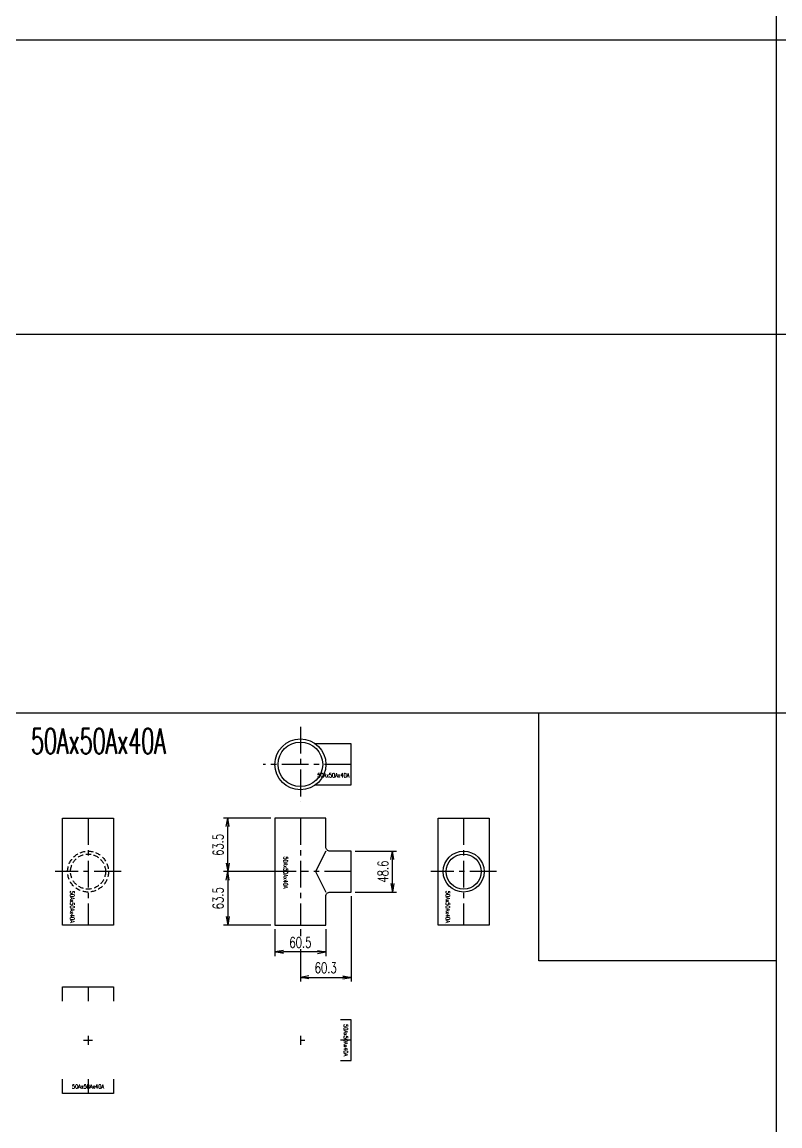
# Model space of a CAD drawing. Header units: millimetres. Extents: x 2090 to 42062, y -14812 to 2738.
# Drawn here: x 11598 to 12499, y -294 to 1019 of the extents above; entities that cross this region are included whole.
import ezdxf

# ---------------------------------------------------------------- set-up
doc = ezdxf.new("R2010")
doc.units = ezdxf.units.MM
doc.header["$PDMODE"] = 35
doc.linetypes.add('CENTER', pattern=[50.8, 31.75, -6.35, 6.35, -6.35])
doc.linetypes.add('HIDDEN', pattern=[9.525, 6.35, -3.175])
for name, color, linetype in [('#配管（SUS)', 220, 'Continuous'), ('DIM', 1, 'Continuous'), ('skeleton', 7, 'Continuous')]:
    doc.layers.add(name, color=color, linetype=linetype)
doc.styles.add('kpk', font='romans.shx', dxfattribs={"width": 0.7, "bigfont": 'extfont2.shx'})
doc.styles.get("Standard").update_dxf_attribs({"font": 'romans.shx', "bigfont": 'extfont.shx'})
doc.dimstyles.new('1／5～KPK', dxfattribs={"dimscale": 5, "dimtxt": 2.5, "dimasz": 2, "dimexe": 1, "dimexo": 1, "dimgap": 1, "dimtad": 3, "dimdsep": 46, "dimtxsty": 'kpk', "dimblk": 'OPEN', "dimcen": 2.5, "dimclrd": 9, "dimclre": 9, "dimclrt": 4, "dimadec": 1, "dimazin": 2, "dimtfac": 1, "dimtmove": 0, "dimatfit": 2, "dimldrblk": 'OPEN', "dimfxl": 1, "dimtfill": 1, "dimlwd": -1, "dimlwe": -1, "dimarcsym": 1})

# ---------------------------------------------------------------- blocks, each defined once
blk = doc.blocks.new('_Open')
at = {"color": 0, "linetype": 'ByBlock', "lineweight": -2}
for p, q in [((-1, 0.17), (0, 0)), ((-1, -0.17), (0, 0)), ((0, 0), (-1, 0))]:
    blk.add_line(p, q, dxfattribs=at)
blk = doc.blocks.new('*D337')
at = {"layer": 'Defpoints', "color": 0, "linetype": 'ByBlock', "transparency": 16777216}
for p in [(11842.8, 72.2), (11899, 72.2), (11929.2, 8.7)]:
    blk.add_point(p, dxfattribs=at)
at = {"layer": 'DIM', "color": 9, "transparency": 16777216}
for p, q in [((11894, 72.2), (11837.8, 72.2)), ((11842.8, 18.7), (11842.8, 62.2)), ((11924.2, 8.7), (11837.8, 8.7))]:
    blk.add_line(p, q, dxfattribs=at)
at = {"layer": 'DIM', "color": 9, "linetype": 'ByBlock', "transparency": 16777216, "xscale": 10, "yscale": 10, "zscale": 10}
for p, rotation in [((11842.8, 72.2), 90), ((11842.8, 8.7), 270)]:
    blk.add_blockref('_Open', p, dxfattribs=dict(at, rotation=rotation))
at = {"layer": 'DIM', "color": 4, "linetype": 'ByBlock', "transparency": 16777216, "insert": (11831.5, 40.5), "char_height": 12.5, "attachment_point": 5, "rotation": 90, "style": 'kpk', "bg_fill": 3, "box_fill_scale": 1.1, "bg_fill_color": 256, "bg_fill_true_color": 13158600, "bg_fill_transparency": 0}
blk.add_mtext('63.5', dxfattribs=at)
blk = doc.blocks.new('*D338')
at = {"layer": 'Defpoints', "color": 0, "linetype": 'ByBlock', "transparency": 16777216}
for p in [(11929.2, 8.7), (11842.8, -54.8), (11899, -54.8)]:
    blk.add_point(p, dxfattribs=at)
at = {"layer": 'DIM', "color": 9, "transparency": 16777216}
for p, q in [((11924.2, 8.7), (11837.8, 8.7)), ((11842.8, -1.3), (11842.8, -44.8)), ((11894, -54.8), (11837.8, -54.8))]:
    blk.add_line(p, q, dxfattribs=at)
at = {"layer": 'DIM', "color": 9, "linetype": 'ByBlock', "transparency": 16777216, "xscale": 10, "yscale": 10, "zscale": 10}
for p, rotation in [((11842.8, 8.7), 90), ((11842.8, -54.8), 270)]:
    blk.add_blockref('_Open', p, dxfattribs=dict(at, rotation=rotation))
at = {"layer": 'DIM', "color": 4, "linetype": 'ByBlock', "transparency": 16777216, "insert": (11831.5, -23), "char_height": 12.5, "attachment_point": 5, "rotation": 90, "style": 'kpk', "bg_fill": 3, "box_fill_scale": 1.1, "bg_fill_color": 256, "bg_fill_true_color": 13158600, "bg_fill_transparency": 0}
blk.add_mtext('63.5', dxfattribs=at)
blk = doc.blocks.new('*D339')
at = {"layer": 'Defpoints', "color": 0, "linetype": 'ByBlock', "transparency": 16777216}
for p in [(11989.5, -15.6), (11929.2, -54.8), (11989.5, -117)]:
    blk.add_point(p, dxfattribs=at)
at = {"layer": 'DIM', "color": 9, "transparency": 16777216}
for p, q in [((11989.5, -20.6), (11989.5, -122)), ((11929.2, -59.8), (11929.2, -122)), ((11939.2, -117), (11979.5, -117))]:
    blk.add_line(p, q, dxfattribs=at)
at = {"layer": 'DIM', "color": 9, "linetype": 'ByBlock', "transparency": 16777216, "xscale": 10, "yscale": 10, "zscale": 10, "rotation": 180}
blk.add_blockref('_Open', (11929.2, -117), dxfattribs=at)
at = {"layer": 'DIM', "color": 9, "linetype": 'ByBlock', "transparency": 16777216, "xscale": 10, "yscale": 10, "zscale": 10}
blk.add_blockref('_Open', (11989.5, -117), dxfattribs=at)
at = {"layer": 'DIM', "color": 4, "linetype": 'ByBlock', "transparency": 16777216, "insert": (11959.4, -105.7), "char_height": 12.5, "attachment_point": 5, "style": 'kpk', "bg_fill": 3, "box_fill_scale": 1.1, "bg_fill_color": 256, "bg_fill_true_color": 13158600, "bg_fill_transparency": 0}
blk.add_mtext('60.3', dxfattribs=at)
blk = doc.blocks.new('*D340')
at = {"layer": 'Defpoints', "color": 0, "linetype": 'ByBlock', "transparency": 16777216}
for p in [(11899, -54.8), (11959.5, -54.8), (11899, -86.8)]:
    blk.add_point(p, dxfattribs=at)
at = {"layer": 'DIM', "color": 9, "transparency": 16777216}
for p, q in [((11899, -59.8), (11899, -91.8)), ((11959.5, -59.8), (11959.5, -91.8)), ((11949.5, -86.8), (11909, -86.8))]:
    blk.add_line(p, q, dxfattribs=at)
at = {"layer": 'DIM', "color": 9, "linetype": 'ByBlock', "transparency": 16777216, "xscale": 10, "yscale": 10, "zscale": 10, "rotation": 180}
blk.add_blockref('_Open', (11899, -86.8), dxfattribs=at)
at = {"layer": 'DIM', "color": 9, "linetype": 'ByBlock', "transparency": 16777216, "xscale": 10, "yscale": 10, "zscale": 10}
blk.add_blockref('_Open', (11959.5, -86.8), dxfattribs=at)
at = {"layer": 'DIM', "color": 4, "linetype": 'ByBlock', "transparency": 16777216, "insert": (11929.2, -75.6), "char_height": 12.5, "attachment_point": 5, "style": 'kpk', "bg_fill": 3, "box_fill_scale": 1.1, "bg_fill_color": 256, "bg_fill_true_color": 13158600, "bg_fill_transparency": 0}
blk.add_mtext('60.5', dxfattribs=at)
blk = doc.blocks.new('*D341')
at = {"layer": 'Defpoints', "color": 0, "linetype": 'ByBlock', "transparency": 16777216}
for p in [(11989.5, 33), (12038.6, 33), (11989.5, -15.6)]:
    blk.add_point(p, dxfattribs=at)
at = {"layer": 'DIM', "color": 9, "transparency": 16777216}
for p, q in [((11994.5, 33), (12043.6, 33)), ((12038.6, -5.6), (12038.6, 23)), ((11994.5, -15.6), (12043.6, -15.6))]:
    blk.add_line(p, q, dxfattribs=at)
at = {"layer": 'DIM', "color": 9, "linetype": 'ByBlock', "transparency": 16777216, "xscale": 10, "yscale": 10, "zscale": 10}
for p, rotation in [((12038.6, 33), 90), ((12038.6, -15.6), 270)]:
    blk.add_blockref('_Open', p, dxfattribs=dict(at, rotation=rotation))
at = {"layer": 'DIM', "color": 4, "linetype": 'ByBlock', "transparency": 16777216, "insert": (12027.4, 8.7), "char_height": 12.5, "attachment_point": 5, "rotation": 90, "style": 'kpk', "bg_fill": 3, "box_fill_scale": 1.1, "bg_fill_color": 256, "bg_fill_true_color": 13158600, "bg_fill_transparency": 0}
blk.add_mtext('48.6', dxfattribs=at)
blk = doc.blocks.new('（SUS)50A×40A-RT-1')
at = {"layer": '#配管（SUS)', "color": 2, "linetype": 'CENTER'}
for p, q in [((0, 63.5), (0, -63.5)), ((60.3, 0), (0, 0))]:
    blk.add_line(p, q, dxfattribs=at)
at = {"layer": '#配管（SUS)', "color": 0, "linetype": 'ByBlock'}
blk.add_lwpolyline([(60.3, 24.3), (35.2, 24.3, -0.414214), (30.2, 29.3), (30.2, 63.5), (-30.3, 63.5), (-30.3, -63.5), (30.2, -63.5), (30.2, -29.3, -0.414214), (35.2, -24.3), (60.3, -24.3)], format="xyb", close=True, dxfattribs=at)
blk.add_lwpolyline([(30.2, 24.3), (18, 0), (30.2, -24.3)], dxfattribs=at)
at = {"layer": 'Defpoints', "color": 5, "insert": (-17.5, -1.1), "char_height": 5, "attachment_point": 5, "rotation": 270}
blk.add_mtext('{\\W0.7;50Ax50Ax40A}', dxfattribs=at)
blk = doc.blocks.new('（SUS)50A×40A-RT-2')
at = {"layer": '#配管（SUS)', "color": 2, "linetype": 'CENTER'}
for p, q in [((0, 63.5), (0, -63.5)), ((39.2, 0), (-39.2, 0))]:
    blk.add_line(p, q, dxfattribs=at)
at = {"layer": '#配管（SUS)', "color": 0, "linetype": 'ByBlock'}
blk.add_lwpolyline([(-30.3, 63.5), (30.2, 63.5), (30.2, -63.5), (-30.3, -63.5)], close=True, dxfattribs=at)
for radius in [24.3, 20.8]:
    blk.add_circle((0, 0), radius, dxfattribs=at)
at = {"layer": 'Defpoints', "color": 5, "insert": (-18.8, -41.9), "char_height": 5, "attachment_point": 5, "rotation": 270}
blk.add_mtext('{\\W0.7;50Ax50Ax40A}', dxfattribs=at)
blk = doc.blocks.new('（SUS)50A×40A-RT-3')
at = {"layer": '#配管（SUS)', "color": 2, "linetype": 'CENTER'}
for p, q in [((0, 44.5), (0, -44.4)), ((60.3, 0), (-44.3, 0))]:
    blk.add_line(p, q, dxfattribs=at)
at = {"layer": '#配管（SUS)', "color": 0, "linetype": 'ByBlock'}
blk.add_lwpolyline([(18, -24.3), (60.3, -24.3), (60.3, 24.3), (18, 24.3)], dxfattribs=at)
for radius in [30.3, 26.5]:
    blk.add_circle((0, 0), radius, dxfattribs=at)
at = {"layer": 'Defpoints', "color": 5, "insert": (39.2, -13), "char_height": 5, "attachment_point": 5}
blk.add_mtext('{\\W0.7;50Ax50Ax40A}', dxfattribs=at)
blk = doc.blocks.new('（SUS)50A×40A-RT-4')
at = {"layer": '#配管（SUS)', "color": 2, "linetype": 'CENTER'}
for p, q in [((0, 63.5), (0, -63.5)), ((39.2, 0), (-39.2, 0))]:
    blk.add_line(p, q, dxfattribs=at)
at = {"layer": '#配管（SUS)', "color": 0, "linetype": 'ByBlock'}
blk.add_lwpolyline([(-30.3, 63.5), (30.2, 63.5), (30.2, -63.5), (-30.3, -63.5)], close=True, dxfattribs=at)
at = {"layer": '#配管（SUS)', "color": 252, "linetype": 'HIDDEN'}
for radius in [24.3, 20.8]:
    blk.add_circle((0, 0), radius, dxfattribs=at)
at = {"layer": 'Defpoints', "color": 5, "insert": (-18.8, -41.9), "char_height": 5, "attachment_point": 5, "rotation": 270}
blk.add_mtext('{\\W0.7;50Ax50Ax40A}', dxfattribs=at)
blk = doc.blocks.new('（SUS)50A×40A-RT-5')
at = {"layer": '#配管（SUS)', "color": 2, "linetype": 'CENTER'}
for p, q in [((0, 63.6), (0, 46.5)), ((-5.3, 0), (5.3, 0)), ((0, 5.3), (0, -5.3)), ((0, -46.3), (0, -63.4))]:
    blk.add_line(p, q, dxfattribs=at)
at = {"layer": '#配管（SUS)', "color": 0, "linetype": 'ByBlock'}
for points in [[(-30.3, 46.5), (-30.3, 63.6), (30.3, 63.6), (30.3, 46.5)], [(30.3, -46.3), (30.3, -63.4), (-30.3, -63.4), (-30.3, -46.3)]]:
    blk.add_lwpolyline(points, dxfattribs=at)
at = {"layer": 'Defpoints', "color": 5, "insert": (0, -54.9), "char_height": 5, "attachment_point": 5}
blk.add_mtext('{\\W0.7;50Ax50Ax40A}', dxfattribs=at)
blk = doc.blocks.new('（SUS)50A×40A-RT-6')
at = {"layer": '#配管（SUS)', "color": 2, "linetype": 'CENTER'}
for p, q in [((0, 5.3), (0, -5.3)), ((0, 0), (5.3, 0)), ((60.3, 0), (47.8, 0))]:
    blk.add_line(p, q, dxfattribs=at)
at = {"layer": '#配管（SUS)', "color": 0, "linetype": 'ByBlock'}
blk.add_lwpolyline([(47.8, -24.3), (60.3, -24.3), (60.3, 24.3), (47.8, 24.3)], dxfattribs=at)
at = {"layer": 'Defpoints', "color": 5, "insert": (54, 0), "char_height": 5, "attachment_point": 5, "rotation": 270}
blk.add_mtext('{\\W0.7;50Ax50Ax40A}', dxfattribs=at)

msp = doc.modelspace()

# ---------------------------------------------------------------- linework, layer by layer
at = {"layer": 'skeleton'}
for p, q in [((12494.853, 1707.568), (12494.853, -7094.106)), ((8325.36, 997.568), (21142.157, 997.568)), ((8325.36, 647.568), (21142.157, 647.568)), ((8325.36, 197.568), (21142.157, 197.568))]:
    msp.add_line(p, q, dxfattribs=at)
msp.add_lwpolyline([(12212.748, 197.568), (12494.853, 197.568), (12494.853, -97.31), (12212.748, -97.31)], close=True, dxfattribs=at)

# ---------------------------------------------------------------- block references
at = {"layer": '#配管（SUS)'}
for name, p in [('（SUS)50A×40A-RT-3', (11929.224, 136.202)), ('（SUS)50A×40A-RT-4', (11676.738, 8.716)), ('（SUS)50A×40A-RT-2', (12123.354, 8.716)), ('（SUS)50A×40A-RT-5', (11676.738, -191.796)), ('（SUS)50A×40A-RT-6', (11929.224, -191.727))]:
    msp.add_blockref(name, p, dxfattribs=at)

# ---------------------------------------------------------------- texts
at = {"color": 71, "insert": (11608.918, 163.91), "char_height": 30, "attachment_point": 4}
msp.add_mtext('{\\W0.6;50Ax50Ax40A}', dxfattribs=at)

# ---------------------------------------------------------------- dimensions: what is measured, and where the dimension line sits
at = {"layer": 'DIM', "linetype": 'ByBlock'}
dim = msp.add_linear_dim(base=(11842.758, 72.216), p1=(11929.224, 8.716), p2=(11898.974, 72.216), angle=90, dimstyle='1／5～KPK', dxfattribs=at)
dim.commit()
dim.dimension.update_dxf_attribs({"geometry": '*D337', "text_midpoint": (11831.508, 40.466)})

# ---------------------------------------------------------------- next in the draw order: dimensions: what is measured, and where the dimension line sits
dim = msp.add_linear_dim(base=(11842.758, -54.784), p1=(11929.224, 8.716), p2=(11898.974, -54.784), angle=90, dimstyle='1／5～KPK', dxfattribs=at)
dim.commit()
dim.dimension.update_dxf_attribs({"geometry": '*D338', "text_midpoint": (11831.508, -23.034)})

# ---------------------------------------------------------------- next in the draw order: dimensions: what is measured, and where the dimension line sits
dim = msp.add_linear_dim(base=(11989.524, -116.999), p1=(11929.224, -54.784), p2=(11989.524, -15.584), dimstyle='1／5～KPK', dxfattribs=at)
dim.commit()
dim.dimension.update_dxf_attribs({"geometry": '*D339', "text_midpoint": (11959.374, -105.749)})

# ---------------------------------------------------------------- next in the draw order: dimensions: what is measured, and where the dimension line sits
dim = msp.add_linear_dim(base=(12038.636, 33.016), p1=(11989.524, -15.584), p2=(11989.524, 33.016), angle=90, dimstyle='1／5～KPK', dxfattribs=at)
dim.commit()
dim.dimension.update_dxf_attribs({"geometry": '*D341', "text_midpoint": (12027.386, 8.716)})
dim = msp.add_linear_dim(base=(11898.974, -86.844), p1=(11959.474, -54.784), p2=(11898.974, -54.784), dimstyle='1／5～KPK', dxfattribs=at)
dim.commit()
dim.dimension.update_dxf_attribs({"geometry": '*D340', "text_midpoint": (11929.224, -75.594)})

# ---------------------------------------------------------------- next in the draw order: block references
at = {"layer": '#配管（SUS)'}
msp.add_blockref('（SUS)50A×40A-RT-1', (11929.224, 8.716), dxfattribs=at)

doc.saveas('drawing.dxf')
